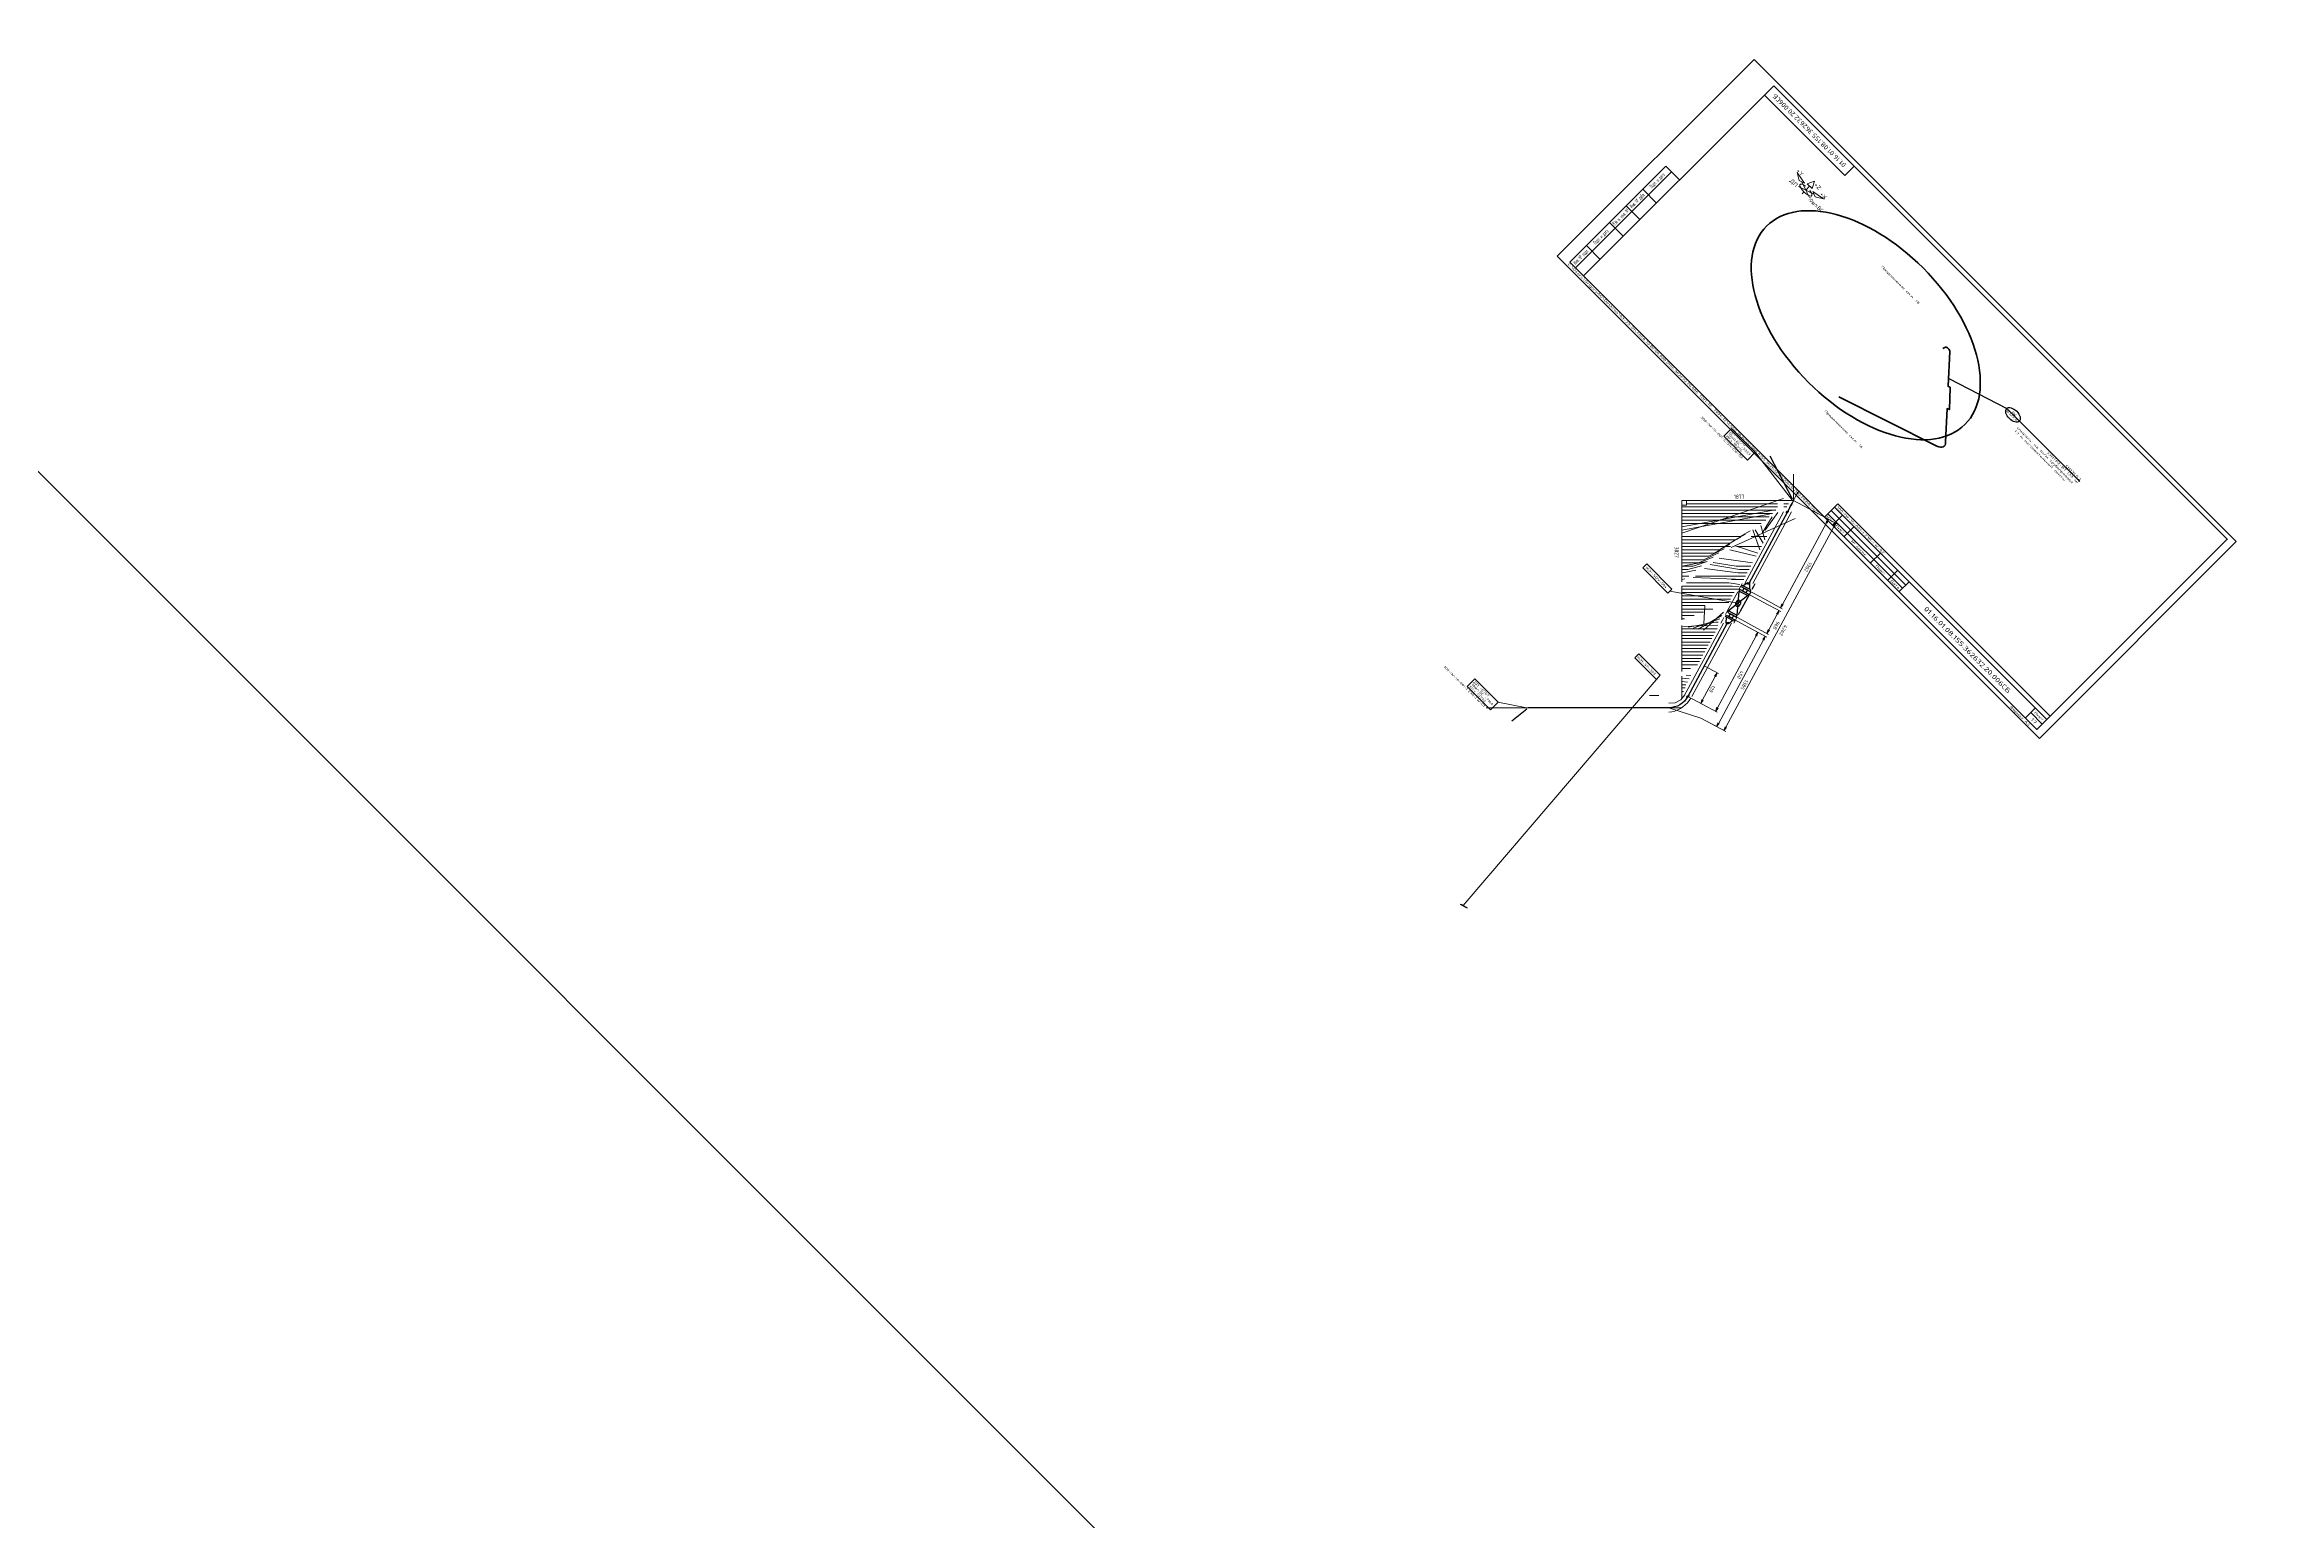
# Model space of a CAD drawing. Header units: millimetres. Extents: x -1501 to 8157, y -8271 to 1386.
# Drawn here: x 5500 to 6877, y -7181 to -6272 of the extents above; entities that cross this region are included whole.
import ezdxf
from ezdxf import colors
from ezdxf.entities.mleader import LeaderData, LeaderLine
from ezdxf.enums import TextEntityAlignment as Align
from ezdxf.math import Vec2, Vec3

# ---------------------------------------------------------------- set-up
doc = ezdxf.new("R2010")
doc.units = ezdxf.units.MM
doc.header["$MEASUREMENT"] = 0
for name, color, linetype, lineweight in [('--TEXT--', 7, 'Continuous', 25), ('OFORMLENIE', 7, 'Continuous', 25), ('подложка', 253, 'Continuous', 13), ('СН', 1, 'Continuous', 50)]:
    doc.layers.add(name, color=color, linetype=linetype, lineweight=lineweight)
doc.layers.add('непечат', color=2, linetype='Continuous', plot=False)
doc.layers.add('Построение', color=7, linetype='Continuous')
doc.styles.add('GOST 2.304', font='CS_Gost2304.shx')
doc.styles.add('GOST_2.304', font='CS_Gost2304.shx', dxfattribs={"height": 2.5})
doc.styles.add('GOST_2.304_07', font='CS_Gost2304.shx', dxfattribs={"width": 0.7})
doc.styles.add('GOST_2.304_09', font='CS_Gost2304.shx', dxfattribs={"width": 0.9})
doc.styles.add('Style-CS_Gost2304', font='CS_Gost2304.shx')
doc.styles.add('TNR_30', font='times.ttf', dxfattribs={"height": 3})

# ---------------------------------------------------------------- blocks, each defined once
blk = doc.blocks.new('TerminatorOpen_0.4')
at = {"color": 0, "linetype": 'ByBlock', "lineweight": -2}
for q in [(-1, 0.2), (-1, 0), (-1, -0.2)]:
    blk.add_line((0, 0), q, dxfattribs=at)
blk = doc.blocks.new('_DotSmall')
at = {"color": 0, "linetype": 'ByBlock', "const_width": 0.5}
blk.add_lwpolyline([(-0.0625, 0, 1), (0.0625, 0, 1)], format="xyb", close=True, dxfattribs=at)
blk = doc.blocks.new('*U21')
at = {"color": 0, "linetype": 'ByBlock', "lineweight": -2}
blk.add_lwpolyline([(420, 297), (0, 297), (0, 0), (420, 0)], close=True, dxfattribs=at)
at = {"color": 0, "linetype": 'ByBlock', "lineweight": 50}
blk.add_lwpolyline([(20, 292), (415, 292), (415, 5), (20, 5)], close=True, dxfattribs=at)
at = {"color": 0, "linetype": 'ByBlock', "lineweight": -2, "style": 'GOST_2.304'}
blk.add_text('Формат А3', height=2.5, dxfattribs=at).set_placement((410, 2.5), align=Align.MIDDLE_RIGHT)
at = {"color": 0, "linetype": 'ByBlock', "lineweight": -2, "insert": (8, 2.5), "char_height": 2.5, "attachment_point": 4, "style": 'GOST_2.304'}
blk.add_mtext('C:\\\\Users\\\\GrigoryAO\\\\Desktop\\\\03-23-01\\\\4550.70.ВП00.008.0155.362632.20.006 ТОП-12, ТКМ-12\\\\4550.70.ВП00.008.0155.362632.20.006СБ.Л00.РЕВ0.DWG', dxfattribs=at)
at = {"color": 0, "linetype": 'ByBlock', "lineweight": -2, "style": 'TNR_30'}
blk.add_attdef('ВЕРХНИЙ_НОМЕР_ЛИСТА', text='', height=3, dxfattribs=at).set_placement((410, 287), align=Align.MIDDLE_CENTER)
blk = doc.blocks.new('ST_Left')
at = {"color": 0, "linetype": 'ByBlock', "lineweight": 50}
for p, q in [((8, 150), (8, 5)), ((20, 150), (8, 150)), ((13, 5), (13, 150)), ((8, 115), (20, 115)), ((8, 90), (20, 90)), ((20, 65), (8, 65)), ((20, 30), (8, 30)), ((8, 5), (20, 5))]:
    blk.add_line(p, q, dxfattribs=at)
at = {"color": 0, "linetype": 'ByBlock', "lineweight": -2, "style": 'GOST_2.304'}
for s, p in [('Подп. и дата', (10.5, 132.5)), ('Инв. № дубл.', (10.5, 102.5)), ('Вза м. инв. №', (10.5, 77.5)), ('Подп. и дата', (10.5, 47.5)), ('Инв. № подл.', (10.5, 17.5))]:
    blk.add_text(s, height=2.5, rotation=90, dxfattribs=at).set_placement(p, align=Align.MIDDLE_CENTER)
at = {"color": 0, "linetype": 'ByBlock', "lineweight": -2, "style": 'GOST_2.304', "flags": 8}
for tag, p in [('ДУБЛ_ДАТА', (16.5, 141.25)), ('НОМЕР_ДУБЛ', (16.5, 102.5)), ('ВЗАМ_ИНВ', (16.5, 77.5)), ('ИНВ_ДАТА', (16.5, 56.25)), ('ИНВ_НОМЕР', (16.5, 17.5))]:
    blk.add_attdef(tag, text='', height=2.5, rotation=90, dxfattribs=at).set_placement(p, align=Align.MIDDLE_CENTER)
blk = doc.blocks.new('ST_2a_dyn')
at = {"color": 0, "linetype": 'ByBlock', "lineweight": 50, "extrusion": (0, 1, 0)}
for p, q in [((-185, 15), (0, 15)), ((-185, 5), (-120, 5)), ((-185, 0), (0, 0)), ((-10, 8), (0, 8))]:
    blk.add_line(p, q, dxfattribs=at)
at = {"color": 0, "linetype": 'ByBlock', "lineweight": 50, "extrusion": (1, 0, 0)}
for p, q in [((-185, 0), (-185, 15)), ((-178, 15), (-178, 0)), ((-168, 15), (-168, 0)), ((-145, 15), (-145, 0)), ((-130, 15), (-130, 0)), ((-120, 0), (-120, 15)), ((-10, 0), (-10, 15))]:
    blk.add_line(p, q, dxfattribs=at)
at = {"color": 0, "linetype": 'ByBlock', "lineweight": 50}
blk.add_line((0, 15), (0, 0), dxfattribs=at)
at = {"color": 0, "linetype": 'ByBlock', "lineweight": -2, "extrusion": (0, 1, 0)}
blk.add_line((-185, 10), (-120, 10), dxfattribs=at)
at = {"color": 0, "linetype": 'ByBlock', "lineweight": -2, "width": 0.9}
for s, style, p in [('Изм.', 'GOST_2.304', (-181.5, 2.5)), ('№ докум.', 'GOST_2.304_09', (-156.5, 2.5))]:
    blk.add_text(s, height=2.5, dxfattribs=dict(at, style=style)).set_placement(p, align=Align.MIDDLE_CENTER)
at = {"color": 0, "linetype": 'ByBlock', "lineweight": -2, "style": 'GOST_2.304'}
for s, p in [('Лист', (-173, 2.5)), ('Подп.', (-137.5, 2.5)), ('Дата', (-125, 2.5)), ('Лист', (-5, 11.5))]:
    blk.add_text(s, height=2.5, dxfattribs=at).set_placement(p, align=Align.MIDDLE_CENTER)
at = {"color": 0, "linetype": 'ByBlock', "lineweight": -2}
for tag, height, style, flags, p in [('ИЗМ_2', 2.5, 'GOST_2.304', 12, (-181.5, 12.5)), ('ИЗМ_1', 2.5, 'GOST_2.304', 12, (-181.5, 7.5)), ('ЛИСТ_2', 2.5, 'GOST_2.304', 12, (-173, 12.5)), ('ЛИСТ_1', 2.5, 'GOST_2.304', 12, (-173, 7.5)), ('N_ДОК_2', 2.5, 'GOST_2.304_09', 12, (-156.5, 12.5)), ('N_ДОК_1', 2.5, 'GOST_2.304_09', 12, (-156.5, 7.5)), ('ШИФР', 5, 'GOST_2.304', 4, (-65, 7.5)), ('LIST', 3.5, 'GOST_2.304', 4, (-5, 4))]:
    blk.add_attdef(tag, text='', height=height, dxfattribs=dict(at, style=style, flags=flags)).set_placement(p, align=Align.MIDDLE_CENTER)
at = {"color": 0, "linetype": 'ByBlock', "lineweight": -2, "style": 'GOST_2.304_07', "width": 0.7, "flags": 12}
for tag, p in [('ДАТА_2', (-125, 12.5)), ('ДАТА_1', (-125, 7.5))]:
    blk.add_attdef(tag, text='', height=2.5, dxfattribs=at).set_placement(p, align=Align.MIDDLE_CENTER)
blk = doc.blocks.new('ST_Top')
at = {"color": 0, "linetype": 'ByBlock', "lineweight": 50}
blk.add_line((70, 0), (70, -14), dxfattribs=at)
at = {"color": 0, "linetype": 'ByBlock', "lineweight": 50, "extrusion": (0, 1, 0)}
blk.add_line((0, -14), (70, -14), dxfattribs=at)
at = {"color": 0, "linetype": 'ByBlock', "lineweight": -2, "style": 'GOST_2.304', "width": 0.7, "flags": 4}
blk.add_attdef('ШИФР', text='', height=5, rotation=180, dxfattribs=at).set_placement((35, -7), align=Align.MIDDLE_CENTER)

msp = doc.modelspace()

# ---------------------------------------------------------------- hatches: boundary and pattern name
at = {"layer": 'подложка', "extrusion": (1, 3.92523e-17, 1.17757e-16)}
h = msp.add_hatch(color=252, dxfattribs=at)
edge = h.paths.add_edge_path()
edge.add_arc((-6552.4, 303.1), 1, -90, 270)
at = {"layer": 'подложка', "extrusion": (8.62817e-32, -7.85046e-17, -1)}
h = msp.add_hatch(color=252, dxfattribs=at)
edge = h.paths.add_edge_path()
edge.add_ellipse((-6573.7, -6559.4), major_axis=(-1.04, 0.62), ratio=0.597018, start_angle=0, end_angle=360)
at = {"layer": 'подложка', "extrusion": (1.96262e-16, 1, -3.92523e-17)}
msp.add_hatch(color=252, dxfattribs=at).paths.add_polyline_path([(-6494.5, 302.2), (-6488.8, 303.6), (-6494.5, 305)])
at = {"layer": 'подложка', "extrusion": (8.62817e-32, -7.85046e-17, -1)}
h = msp.add_hatch(color=252, dxfattribs=at)
edge = h.paths.add_edge_path()
edge.add_ellipse((-6512.4, -6673.1), major_axis=(-1.04, 0.62), ratio=0.597018, start_angle=0, end_angle=360)
at = {"layer": 'подложка', "extrusion": (1.96262e-16, 1, -3.92523e-17)}
h = msp.add_hatch(color=252, dxfattribs=at)
edge = h.paths.add_edge_path()
edge.add_arc((-6414, 311.1), 1, 180, 540)
h = msp.add_hatch(color=252, dxfattribs=at)
edge = h.paths.add_edge_path()
edge.add_arc((-6500.7, 311.1), 1, 180, 540)
at = {"layer": 'Построение', "linetype": 'Continuous', "lineweight": 30, "extrusion": (8.62817e-32, -7.85046e-17, -1)}
h = msp.add_hatch(color=256, dxfattribs=at)
edge = h.paths.add_edge_path()
edge.add_ellipse((-6549.9, -6603.5), major_axis=(-1.04, 0.62), ratio=0.597018, start_angle=0, end_angle=360)
h = msp.add_hatch(color=256, dxfattribs=at)
edge = h.paths.add_edge_path()
edge.add_ellipse((-6536.7, -6628), major_axis=(-1.04, 0.62), ratio=0.597018, start_angle=0, end_angle=360)

# ---------------------------------------------------------------- linework, layer by layer
at = {"layer": '--TEXT--', "extrusion": (-0.57735, -0.57735, 0.57735)}
for p, q in [((6576.8, -6551.5, 303.3), (6563.1, -6525.2, 315.9)), ((6413.2, -6681, 309.4), (6404, -6688.4, 292.9))]:
    msp.add_line(p, q, dxfattribs=at)
msp.add_circle((9342.6, 260.9), 5.51, dxfattribs=at)
at = {"layer": 'OFORMLENIE', "extrusion": (-0.57735, -0.57735, 0.57735)}
for q in [(6602.7, -6556.5, 46.3), (6735.6, -6685.3, 50.3)]:
    msp.add_line((6604.8, -6554.4, 50.3), q, dxfattribs=at)
at = {"layer": 'непечат', "color": 3, "extrusion": (-0.57735, -0.57735, 0.57735)}
msp.add_lwpolyline([(-1387.9, 992.3), (10962.3, 992.3), (10962.3, -1271.9), (-1387.9, -1271.9)], close=True, dxfattribs=at)
at = {"layer": 'непечат', "color": 1, "lineweight": 120, "extrusion": (-0.57735, -0.57735, 0.57735)}
msp.add_circle((9239.4, 217.5), 86.4, dxfattribs=at)
at = {"layer": 'подложка', "color": 252, "extrusion": (-0.57735, -0.57735, 0.57735)}
for p, q in [((6585.1, -6361.2, 215.5), (6580.6, -6358.9, 213.2)), ((6585.1, -6361.2, 215.5), (6582.6, -6356.2, 218)), ((6585.1, -6361.2, 215.5), (6587.4, -6358.8, 220.2)), ((6582.8, -6363.5, 210.8), (6583.9, -6362.3, 213.2)), ((6585.1, -6361.2, 215.5), (6587.4, -6365.7, 213.2)), ((6585.1, -6361.2, 215.5), (6590.1, -6363.7, 218)), ((6576.9, -6552.5, 302.3), (6553.9, -6522.7, 309.1)), ((6508.6, -6552.4, 311.1), (6508.6, -6602.6, 311.1)), ((6589.3, -6558.7, 317.4), (6577.5, -6552.4, 311.1)), ((6578.6, -6563.6, 285.8), (6539, -6581.3, 303.5)), ((6528.6, -6584.8, 311.1), (6538.3, -6579.4, 305.7)), ((6531.8, -6582.8, 311.1), (6541.8, -6576.7, 305)), ((6538.2, -6578.7, 311.1), (6545.1, -6575.1, 307.5)), ((6541.5, -6576.7, 311.1), (6547.9, -6573.1, 307.5)), ((6550.7, -6571.1, 307.5), (6544.7, -6574.7, 311.1)), ((6552.4, -6570.4, 298.6), (6556.7, -6582.8, 311.1)), ((6553.9, -6570.5, 302.8), (6558.8, -6578.7, 311.1)), ((6557.4, -6567.8, 302.2), (6559.9, -6576.7, 311.1)), ((6524.4, -6590, 308.2), (6508.6, -6592.9, 311.1)), ((6512.4, -6594.9, 311.1), (6520.9, -6592.7, 308.8)), ((6515.6, -6592.9, 311.1), (6524.4, -6590, 308.2)), ((6518.9, -6590.9, 311.1), (6527.9, -6587.4, 307.6)), ((6522.1, -6588.9, 311.1), (6531.4, -6584.7, 306.9)), ((6525.3, -6586.8, 311.1), (6534.8, -6582.1, 306.3)), ((6526.1, -6591.8, 307.9), (6544.2, -6594.9, 311.1)), ((6542.2, -6592.9, 311.1), (6528, -6590.6, 308.8)), ((6552.3, -6590.9, 311.1), (6531.6, -6587.9, 308.1)), ((6535, -6580.7, 311.1), (6538.6, -6580.7, 311.1)), ((6554.5, -6586.8, 311.1), (6538.2, -6582.9, 307.1)), ((6555.6, -6584.8, 311.1), (6541.5, -6580.4, 306.7)), ((6557.8, -6580.7, 311.1), (6542.9, -6580.7, 311.1)), ((6508.6, -6599, 311.1), (6513, -6599, 311.1)), ((6508.6, -6601, 311.1), (6510.5, -6600.7, 310.7)), ((6508.6, -6605.1, 311.1), (6508.6, -6626, 311.1)), ((6509.2, -6597, 311.1), (6517.4, -6595.4, 309.5)), ((6515.6, -6599.8, 309.8), (6546.8, -6601, 311.1)), ((6517.2, -6599, 311.1), (6541.3, -6599, 311.1)), ((6522.7, -6594.4, 308.4), (6543.3, -6597, 311.1)), ((6559.8, -6613.3, 317.4), (6548.1, -6607, 311.1)), ((6542.1, -6615.5, 310.1), (6501.4, -6608.2, 276.6)), ((6542.1, -6615.5, 310.1), (6501.4, -6608.2, 276.6)), ((6520.9, -6619.3, 311.1), (6527.7, -6619.3, 311.1)), ((6558.9, -6615.1, 317.4), (6547.1, -6608.7, 311.1)), ((6508.6, -6629.4, 311.1), (6508.6, -6657.8, 311.1)), ((6515.7, -6631.1, 316.8), (6532.2, -6625.4, 311.1)), ((6550.4, -6630.8, 317.4), (6538.6, -6624.5, 311.1)), ((6551.3, -6629.1, 317.4), (6539.6, -6622.7, 311.1)), ((6373.9, -6802, 457.6), (6495.3, -6660.1, 307)), ((6508.6, -6660.6, 311.1), (6508.6, -6674.6, 311.1)), ((6531.2, -6659, 315.7), (6522.5, -6654.3, 311.1)), ((6524.2, -6679.5, 317.4), (6512.4, -6673.2, 311.1)), ((6413.3, -6680.2, 310.3), (6395.4, -6676.6, 296.1)), ((6413.3, -6680.2, 310.3), (6395.4, -6676.6, 296.1)), ((6520.4, -6686.5, 317.4), (6500.7, -6680.1, 311.1)), ((6523.9, -6688.4, 319.3), (6535.7, -6694.7, 325.6))]:
    msp.add_line(p, q, dxfattribs=at)
at = {"layer": 'подложка', "color": 252, "extrusion": (-1, 5.55112e-17, -5.55112e-17)}
for p, q in [((6577.5, -6552.4, 303.1), (6577.5, -6536.1, 303.1)), ((6577.5, -6552.4, 311.1), (6577.5, -6536.1, 311.1)), ((6577.5, -6537.4, 303.1), (6577.5, -6536.9, 305.6)), ((6577.5, -6537.4, 311.1), (6577.5, -6536.9, 308.6)), ((6577.5, -6537.4, 305.6), (6577.5, -6537.4, 308.6)), ((6577.5, -6537.4, 303.1), (6577.5, -6537.4, 305.6)), ((6577.5, -6537.4, 303.1), (6577.5, -6537.9, 305.6)), ((6577.5, -6537.4, 311.1), (6577.5, -6537.4, 308.6)), ((6577.5, -6537.4, 311.1), (6577.5, -6537.9, 308.6))]:
    msp.add_line(p, q, dxfattribs=at)
at = {"layer": 'подложка', "color": 252}
for p, q in [((6508.6, -6572.6, 311.1), (6571.4, -6551.2, 289.6)), ((6508.6, -6552.4, 311.1), (6577.5, -6552.4, 311.1)), ((6508.6, -6552.4, 311.1), (6577.5, -6552.4, 311.1)), ((6508.6, -6552.4, 311.1), (6508.6, -6555.4, 311.1)), ((6511.6, -6552.4, 311.1), (6508.6, -6552.4, 311.1)), ((6511.6, -6555.4, 311.1), (6511.6, -6552.4, 311.1)), ((6577.5, -6552.4, 293.2), (6577.5, -6552.4, 303.1)), ((6508.6, -6555.4, 311.1), (6511.6, -6555.4, 311.1)), ((6508.6, -6556.4, 311.1), (6567.6, -6556.4, 311.1)), ((6508.6, -6568.6, 311.1), (6566.2, -6558.1, 300.6)), ((6508.6, -6558.4, 311.1), (6566.6, -6558.4, 311.1)), ((6508.6, -6560.5, 311.1), (6564.6, -6560.5, 311.1)), ((6508.6, -6570.6, 311.1), (6562.7, -6560.8, 301.2)), ((6508.6, -6562.5, 311.1), (6562.5, -6562.5, 311.1)), ((6508.6, -6564.5, 311.1), (6560.5, -6564.5, 311.1)), ((6511.6, -6554.4, 311.1), (6567.6, -6554.4, 311.1)), ((6571.3, -6559.4, 311.1), (6547.5, -6603.5, 311.1)), ((6576.2, -6559.4, 311.1), (6552.4, -6603.5, 311.1)), ((6564.4, -6562.5, 300.9), (6558.1, -6572.6, 311.1)), ((6567.9, -6559.8, 300.3), (6560.1, -6570.6, 311.1)), ((6571.6, -6554.4, 311.1), (6574.4, -6554.4, 311.1)), ((6571.6, -6556.4, 311.1), (6573.3, -6556.4, 311.1)), ((6508.6, -6566.5, 311.1), (6557.6, -6566.5, 311.1)), ((6508.6, -6574.7, 311.1), (6544.7, -6574.7, 311.1)), ((6508.6, -6576.7, 311.1), (6541.5, -6576.7, 311.1)), ((6508.6, -6578.7, 311.1), (6538.2, -6578.7, 311.1)), ((6551.4, -6574.7, 311.1), (6561, -6574.7, 311.1)), ((6562.1, -6572.6, 311.1), (6562.1, -6572.6, 311.1)), ((6508.6, -6580.7, 311.1), (6535, -6580.7, 311.1)), ((6508.6, -6582.8, 311.1), (6531.8, -6582.8, 311.1)), ((6508.6, -6584.8, 311.1), (6528.6, -6584.8, 311.1)), ((6508.6, -6586.8, 311.1), (6525.3, -6586.8, 311.1)), ((6508.6, -6588.9, 311.1), (6522.1, -6588.9, 311.1)), ((6508.6, -6590.9, 311.1), (6518.9, -6590.9, 311.1)), ((6508.6, -6592.9, 311.1), (6515.6, -6592.9, 311.1)), ((6542.2, -6592.9, 311.1), (6551.2, -6592.9, 311.1)), ((6508.6, -6594.9, 311.1), (6512.4, -6594.9, 311.1)), ((6508.6, -6597, 311.1), (6509.2, -6597, 311.1)), ((6508.6, -6605.1, 311.1), (6539.7, -6605.1, 311.1)), ((6508.6, -6607.1, 311.1), (6541.7, -6607.1, 311.1)), ((6511.5, -6603.1, 311.1), (6537.6, -6603.1, 311.1)), ((6537.6, -6603.1, 311.1), (6544.5, -6604.2, 312.2)), ((6539.2, -6601, 311.1), (6546.8, -6601, 311.1)), ((6539.7, -6605.1, 311.1), (6544.1, -6605.6, 311.6)), ((6541.3, -6599, 311.1), (6547.9, -6599, 311.1)), ((6541.7, -6607.1, 311.1), (6544.1, -6607.1, 311.1)), ((6543.3, -6597, 311.1), (6549, -6597, 311.1)), ((6544.1, -6607, 311.1), (6545, -6605.2, 311.1)), ((6544.2, -6594.9, 311.1), (6550.1, -6594.9, 311.1)), ((6545, -6605.2, 311.1), (6545.9, -6603.5, 311.1)), ((6508.6, -6609.1, 311.1), (6540.9, -6609.1, 311.1)), ((6508.6, -6611.2, 311.1), (6539.8, -6611.2, 311.1)), ((6508.6, -6613.2, 311.1), (6538.7, -6613.2, 311.1)), ((6508.6, -6615.2, 311.1), (6524.9, -6615.2, 311.1)), ((6508.6, -6617.2, 311.1), (6522.9, -6617.2, 311.1)), ((6508.6, -6619.3, 311.1), (6520.9, -6619.3, 311.1)), ((6522.9, -6617.2, 311.1), (6522.3, -6628.4, 322.3)), ((6524.9, -6615.2, 311.1), (6537.6, -6615.2, 311.1)), ((6535.6, -6622.7, 311.1), (6536.5, -6621, 311.1)), ((6542.2, -6610.5, 311.1), (6536.5, -6621, 311.1)), ((6543.1, -6608.7, 311.1), (6542.2, -6610.5, 311.1)), ((6508.6, -6621.3, 311.1), (6522, -6621.3, 311.1)), ((6508.6, -6623.3, 311.1), (6516.2, -6623.3, 311.1)), ((6508.6, -6625.4, 311.1), (6510.4, -6625.4, 311.1)), ((6508.6, -6631.4, 311.1), (6530.4, -6631.4, 311.1)), ((6508.6, -6633.5, 311.1), (6529.3, -6633.5, 311.1)), ((6509.3, -6630, 311.6), (6530.8, -6629.3, 310.9)), ((6534.3, -6628, 311.1), (6510, -6673.1, 311.1)), ((6512.5, -6630.5, 314.2), (6529.7, -6627.4, 311.1)), ((6539.2, -6628, 311.1), (6514.9, -6673.1, 311.1)), ((6518.8, -6631.7, 319.4), (6533.3, -6623.3, 311.1)), ((6522, -6632.2, 322), (6534.3, -6621.3, 311.1)), ((6529.7, -6627.4, 311.1), (6531.1, -6627.4, 311.1)), ((6533.7, -6626.2, 311.1), (6532.7, -6628, 311.1)), ((6534.6, -6624.5, 311.1), (6533.7, -6626.2, 311.1)), ((6541.7, -6626.2, 311.1), (6540.7, -6628, 311.1)), ((6542.6, -6624.5, 311.1), (6541.7, -6626.2, 311.1)), ((6508.6, -6635.5, 311.1), (6528.2, -6635.5, 311.1)), ((6508.6, -6637.5, 311.1), (6527.1, -6637.5, 311.1)), ((6508.6, -6639.6, 311.1), (6526.1, -6639.6, 311.1)), ((6508.6, -6641.6, 311.1), (6525, -6641.6, 311.1)), ((6508.6, -6643.6, 311.1), (6523.9, -6643.6, 311.1)), ((6508.6, -6645.6, 311.1), (6522.8, -6645.6, 311.1)), ((6508.6, -6647.7, 311.1), (6521.7, -6647.7, 311.1)), ((6508.6, -6649.7, 311.1), (6520.6, -6649.7, 311.1)), ((6508.6, -6651.7, 311.1), (6519.5, -6651.7, 311.1)), ((6508.6, -6653.7, 311.1), (6515.3, -6653.7, 311.1)), ((6508.6, -6656, 311.1), (6514.1, -6655.9, 311.1)), ((6508.6, -6661.9, 311.1), (6513.2, -6662.3, 311.5)), ((6511.4, -6660, 311.2), (6514.2, -6660.2, 311.4)), ((6515.3, -6653.7, 311.1), (6518.4, -6653.7, 311.1)), ((6508.1, -6675.3, 311.1), (6504.6, -6677.1, 311.1)), ((6510.5, -6672.1, 311.1), (6508.1, -6675.3, 311.1)), ((6508.6, -6663.9, 311.1), (6512.1, -6664.3, 311.5)), ((6508.6, -6665.9, 311.1), (6511.2, -6665.9, 311.1)), ((6508.6, -6667.9, 311.1), (6510.8, -6667.9, 311.1)), ((6508.6, -6670, 311.1), (6509.7, -6670, 311.1)), ((6513.3, -6675.7, 311.1), (6512.1, -6677.1, 311.1)), ((6514.3, -6674.1, 311.1), (6513.3, -6675.7, 311.1)), ((6398.1, -6680.1, 311.1), (6388.1, -6680.1, 311.1)), ((6398.1, -6680.1, 313.9), (6388.1, -6680.1, 313.9)), ((6398.1, -6680.1, 308.2), (6388.1, -6680.1, 308.2)), ((6398.1, -6680.1, 313.9), (6403.2, -6680.1, 313.9)), ((6398.1, -6680.1, 308.2), (6406, -6680.1, 308.2)), ((6414, -6680.1, 308.2), (6406, -6680.1, 308.2)), ((6414, -6680.1, 313.9), (6408.8, -6680.1, 313.9)), ((6500.7, -6680.1, 313.9), (6414, -6680.1, 313.9)), ((6500.7, -6680.1, 308.2), (6414, -6680.1, 308.2)), ((6504.6, -6677.1, 311.1), (6500.7, -6677.3, 311.1)), ((6502.6, -6682.7, 311.1), (6500.7, -6682.9, 311.1)), ((6504.4, -6682.1, 311.1), (6502.6, -6682.7, 311.1)), ((6506.2, -6681.4, 311.1), (6504.4, -6682.1, 311.1)), ((6507.8, -6680.5, 311.1), (6506.2, -6681.4, 311.1)), ((6509.4, -6679.5, 311.1), (6507.8, -6680.5, 311.1)), ((6510.8, -6678.3, 311.1), (6509.4, -6679.5, 311.1)), ((6512.1, -6677.1, 311.1), (6510.8, -6678.3, 311.1))]:
    msp.add_line(p, q, dxfattribs=at)
at = {"layer": 'подложка', "color": 252, "extrusion": (0.880278, -0.474458, 7.54952e-15)}
for p, q in [((6577.6, -6552.1, 310), (6576.8, -6553.7, 310.8)), ((6578.6, -6550.3, 309), (6577.6, -6552.1, 310)), ((6579.5, -6548.6, 307.5), (6578.6, -6550.3, 309)), ((6580.3, -6547.2, 305.5), (6579.5, -6548.6, 307.5)), ((6580.8, -6546.2, 303.1), (6580.3, -6547.2, 305.5)), ((6574.7, -6557.5, 315.1), (6573.7, -6559.4, 316.4)), ((6575.5, -6556, 313.5), (6574.7, -6557.5, 315.1)), ((6576.1, -6554.9, 311.9), (6575.5, -6556, 313.5)), ((6576.8, -6553.7, 310.8), (6576.1, -6554.9, 311.9))]:
    msp.add_line(p, q, dxfattribs=at)
at = {"layer": 'подложка', "color": 252, "extrusion": (1, -5.55112e-17, 5.55112e-17)}
for p, q in [((6577.5, -6549.5, 293.2), (6577.5, -6549.5, 303.1)), ((6577.5, -6555.2, 293.2), (6577.5, -6555.2, 303.1)), ((6406, -6677.3, 319), (6406, -6677.3, 311.1)), ((6406, -6682.9, 319), (6406, -6682.9, 316.7))]:
    msp.add_line(p, q, dxfattribs=at)
at = {"layer": 'подложка', "color": 252, "extrusion": (-0.377338, 0.20338, 0.903467)}
for p, q in [((6597.8, -6566.2, 322.7), (6570.8, -6616.4, 322.7)), ((6589.3, -6558.7, 317.4), (6600, -6564.5, 323.2)), ((6589.3, -6558.7, 317.4), (6604.6, -6566.9, 325.6)), ((6602.4, -6568.6, 325.1), (6535.9, -6692, 325.1)), ((6558.9, -6615.1, 317.4), (6569.6, -6620.9, 323.2)), ((6559.8, -6613.3, 317.4), (6570.6, -6619.1, 323.2)), ((6550.4, -6630.8, 317.4), (6561.1, -6636.6, 323.2)), ((6550.4, -6630.8, 317.4), (6556.6, -6634.2, 320.7)), ((6551.3, -6629.1, 317.4), (6562.1, -6634.9, 323.2)), ((6555.6, -6633.6, 320.2), (6554, -6635.6, 320)), ((6555.6, -6633.6, 320.2), (6554.4, -6635.8, 320.2)), ((6555.6, -6633.6, 320.2), (6554.8, -6636, 320.4)), ((6567.5, -6622.5, 322.7), (6562.3, -6632.1, 322.7)), ((6554.4, -6635.8, 320.2), (6530.6, -6680.1, 320.2)), ((6559, -6638.3, 322.7), (6531.4, -6689.5, 322.7)), ((6530.5, -6658.6, 315.3), (6521.5, -6675.2, 315.3)), ((6530.5, -6658.6, 315.3), (6528.9, -6660.6, 315.1)), ((6530.5, -6658.6, 315.3), (6529.3, -6660.8, 315.3)), ((6530.5, -6658.6, 315.3), (6529.7, -6661, 315.5)), ((6520.3, -6677.4, 315.3), (6521.1, -6675, 315.1)), ((6520.3, -6677.4, 315.3), (6521.5, -6675.2, 315.3)), ((6520.3, -6677.4, 315.3), (6521.9, -6675.4, 315.5)), ((6520.4, -6686.5, 317.4), (6531.2, -6692.2, 323.2)), ((6520.4, -6686.5, 317.4), (6535.7, -6694.7, 325.6)), ((6524.2, -6679.5, 317.4), (6530.4, -6682.8, 320.7)), ((6529.4, -6682.3, 320.2), (6530.2, -6679.8, 320)), ((6529.4, -6682.3, 320.2), (6530.6, -6680.1, 320.2)), ((6529.4, -6682.3, 320.2), (6531, -6680.3, 320.4))]:
    msp.add_line(p, q, dxfattribs=at)
at = {"layer": 'подложка', "color": 252, "extrusion": (0.880278, -0.474458, 1.82354e-14)}
for p, q in [((6575.1, -6556.8, 308.1), (6573.7, -6559.4, 305.7)), ((6574.2, -6558.5, 303.1), (6575.4, -6556.2, 305.1)), ((6575.4, -6556.2, 305.1), (6575.1, -6556.8, 308.1))]:
    msp.add_line(p, q, dxfattribs=at)
at = {"layer": 'подложка', "color": 252, "extrusion": (-5.55112e-17, -1, 5.55112e-17)}
for p, q in [((6398.1, -6680.1, 311.1), (6406, -6680.1, 311.1)), ((6406, -6680.1, 311.1), (6406, -6680.1, 319)), ((6414, -6680.1, 311.1), (6406, -6680.1, 311.1)), ((6414, -6680.1, 311.1), (6414, -6680.1, 294.8)), ((6416.5, -6680.1, 296.1), (6506.1, -6680.1, 296.1)), ((6508.6, -6680.1, 311.1), (6508.6, -6680.1, 294.8))]:
    msp.add_line(p, q, dxfattribs=at)
at = {"layer": 'подложка', "color": 252, "extrusion": (5.55112e-17, 1, -5.55112e-17), "elevation": -6672.5, "flags": 128}
for points in [[(-6493.7, 302.4), (-6488.8, 303.6), (-6494.5, 305), (-6494.5, 302.2)], [(-6494.5, 302.2), (-6488.8, 303.6), (-6494.5, 305), (-6494.5, 302.6)]]:
    msp.add_lwpolyline(points, dxfattribs=at)
at = {"layer": 'подложка', "color": 252, "extrusion": (-0.57735, -0.57735, 0.57735)}
msp.add_ellipse((6585.1, -6361.2, 215.5), major_axis=(-3.54, 3.54), ratio=0.57735, start_param=5.105088, end_param=10.602875, dxfattribs=at)
at = {"layer": 'подложка', "color": 252, "extrusion": (5.55112e-17, 1, -5.55112e-17)}
msp.add_solid([(-6494.5, 302.2, -6672.5), (-6488.8, 303.6, -6672.5), (-6494.5, 305, -6672.5)], dxfattribs=at)
at = {"layer": 'подложка', "color": 252}
for points in [[(6579.7, -6350.3, 220.9), (6584.3, -6357, 218.8), (6580.9, -6355.3, 217.2)], [(6590.5, -6355.8, 226.3), (6586, -6357.4, 220.2), (6588.9, -6360.3, 220.2)], [(6595.9, -6366.6, 220.9), (6589.3, -6362, 218.8), (6590.9, -6365.3, 217.2)], [(6539.2, -6508.1, 309.1), (6553.9, -6522.7, 309.1), (6549.1, -6527.5, 299.6), (6534.5, -6512.8, 299.6)], [(6487.1, -6591.5, 279), (6502.6, -6607, 279), (6500.1, -6609.5, 274.1), (6484.7, -6594, 274.1)], [(6482.2, -6646.9, 307), (6495.4, -6660.1, 307), (6493, -6662.6, 302.1), (6479.8, -6649.4, 302.1)], [(6381.1, -6662.3, 296), (6395.5, -6676.7, 296), (6390.8, -6681.4, 286.5), (6376.4, -6667.1, 286.5)], [(6494.5, -6672.5, 302.2), (6488.8, -6672.5, 303.6), (6494.5, -6672.5, 305)], [(6406.5, -6680.1, 311.6), (6405.5, -6680.1, 311.6), (6405.5, -6680.1, 310.6), (6406.5, -6680.1, 310.6)]]:
    msp.add_3dface(points, dxfattribs=at)
at = {"layer": 'Построение', "linetype": 'Continuous', "lineweight": 30}
for p, q in [((6573.7, -6559.4, 311.1), (6549.9, -6603.5, 311.1)), ((6548.4, -6606.8, 311.1), (6547.7, -6607.2, 311.1)), ((6547.9, -6606.8, 311.1), (6548.2, -6607.2, 311.1)), ((6552.1, -6607, 311.1), (6553, -6605.2, 311.1)), ((6553, -6605.2, 311.1), (6553.9, -6603.5, 311.1)), ((6543.6, -6622.7, 311.1), (6544.5, -6621, 311.1)), ((6550.2, -6610.5, 311.1), (6544.5, -6621, 311.1)), ((6551.1, -6608.7, 311.1), (6550.2, -6610.5, 311.1)), ((6536.7, -6628, 311.1), (6512.4, -6673.1, 311.1)), ((6539.9, -6622.5, 311.1), (6539.2, -6623, 311.1)), ((6539.4, -6622.5, 311.1), (6539.7, -6623, 311.1)), ((6500.7, -6680.1, 311.1), (6414, -6680.1, 311.1))]:
    msp.add_line(p, q, dxfattribs=at)
at = {"layer": 'Построение', "linetype": 'Continuous', "lineweight": 30, "extrusion": (-0.575124, 0.309984, -0.757062)}
for p, q in [((6549.3, -6611, 308.5), (6537.4, -6620.4, 313.7)), ((6542.7, -6623.3, 308.5), (6544, -6608.2, 313.7))]:
    msp.add_line(p, q, dxfattribs=at)
at = {"layer": 'Построение', "linetype": 'Continuous', "lineweight": 30, "extrusion": (0.880278, -0.474458, 2.77556e-17)}
msp.add_line((6543.3, -6615.7, 308.6), (6543.3, -6615.7, 317.1), dxfattribs=at)
at = {"layer": 'Построение', "linetype": 'Continuous', "lineweight": 30, "extrusion": (0.474458, 0.880278, -1.11022e-16)}
msp.add_line((6376.7, -6803.5, 457.6), (6372.3, -6801.2, 457.6), dxfattribs=at)
at = {"layer": 'Построение', "linetype": 'Continuous', "lineweight": 30, "extrusion": (0.575124, -0.309984, 0.757062), "elevation": 6049.5, "flags": 128}
for points in [[(-2708.2, -6536.7), (-2705.2, -6534.7), (-2705.2, -6532.8), (-2708.2, -6530.8)], [(-2730.1, -6536.7), (-2733.1, -6534.7), (-2733.1, -6532.8), (-2730.1, -6530.8)]]:
    msp.add_lwpolyline(points, dxfattribs=at)
at = {"layer": 'Построение', "linetype": 'Continuous', "lineweight": 30, "extrusion": (-0.575124, 0.309984, -0.757062)}
msp.add_circle((2719.1, -6533.8, -6049.5), 1.99, dxfattribs=at)
at = {"layer": 'Построение', "linetype": 'Continuous', "lineweight": 30, "extrusion": (0.880278, -0.474458, 5.55112e-17)}
msp.add_arc((-2655.1, 303.1, 8898.9), 7.95, 360, 90, dxfattribs=at)
at = {"layer": 'Построение', "linetype": 'Continuous', "lineweight": 30, "extrusion": (0, -5.55112e-17, -1)}
msp.add_arc((-6500.7, -6666.8, -311.1), 13.3, 208.3259, 270, dxfattribs=at)
at = {"layer": 'Построение', "linetype": 'Continuous', "lineweight": 30, "extrusion": (-0.474458, -0.880278, -1.01541e-16)}
msp.add_ellipse((6374.5, -6802.3, 455.1), major_axis=(0, 0, -5.5), ratio=0.363636, start_param=1.942965, end_param=4.34022, dxfattribs=at)
at = {"layer": 'Построение', "linetype": 'Continuous', "lineweight": 30, "extrusion": (0.880278, -0.474458, 2.77556e-17)}
msp.add_point((6543.3, -6615.8, 309.5), dxfattribs=at)
at = {"layer": 'Построение', "linetype": 'Continuous', "lineweight": 30, "extrusion": (-0.880278, 0.474458, -5.55112e-17)}
msp.add_solid([(2721.1, 317.6, -8898.9), (2717.1, 317.6, -8898.9), (2721.1, 317.1, -8898.9), (2717.1, 317.1, -8898.9)], dxfattribs=at)
at = {"layer": 'Построение', "linetype": 'Continuous', "lineweight": 30}
for points in [[(6549.3, -6611, 308.5), (6549.8, -6610.2, 308.5), (6544.5, -6607.3, 313.7), (6544, -6608.2, 313.7)], [(6550.7, -6608.4, 308.5), (6551.2, -6607.5, 308.5), (6545.9, -6604.7, 313.7), (6545.4, -6605.6, 313.7)], [(6546.1, -6608.2, 312), (6547.1, -6606.4, 312), (6549.1, -6607.5, 310.1), (6548.1, -6609.3, 310.1)], [(6542.2, -6624.2, 308.5), (6542.7, -6623.3, 308.5), (6537.4, -6620.4, 313.7), (6536.9, -6621.3, 313.7)], [(6541.3, -6625.9, 308.5), (6540.8, -6626.8, 308.5), (6535.5, -6623.9, 313.7), (6536, -6623.1, 313.7)], [(6537.6, -6623.9, 312), (6538.6, -6622.2, 312), (6540.6, -6623.3, 310.1), (6539.6, -6625, 310.1)]]:
    msp.add_3dface(points, dxfattribs=at)
at = {"layer": 'СН', "extrusion": (-0.57735, -0.57735, 0.57735)}
msp.add_lwpolyline([(9258.9, 143.2), (9323, 180, 0.440565), (9325.1, 189.3), (9311.1, 215.9), (9312.5, 216.9), (9303.3, 234.3), (9301.8, 233.5), (9287.4, 261, 0.605137), (9283.6, 261), (9283.1, 257.9)], format="xyb", dxfattribs=at)

# ---------------------------------------------------------------- block references
at = {"layer": 'OFORMLENIE', "extrusion": (-0.57735, -0.57735, 0.57735)}
for name in ['*U21', 'ST_Left']:
    msp.add_blockref(name, (9075, 36.7), dxfattribs=at)
ref = msp.add_blockref('ST_Top', (9095, 328.7), dxfattribs=at)
ref.add_attrib('ШИФР', '01.16.01.08.155.362632.20.006СБ', dxfattribs={"layer": '0', "color": 0, "linetype": 'ByBlock', "lineweight": -2, "extrusion": (-0.57735, -0.57735, 0.57735), "height": 5, "rotation": 180, "style": 'GOST_2.304', "width": 0.7}).set_placement((9130, 321.7), align=Align.MIDDLE_CENTER)
ref = msp.add_blockref('ST_2a_dyn', (9490, 41.7), dxfattribs=at)
ref.add_attrib('LIST', '17', dxfattribs={"layer": '0', "color": 0, "linetype": 'ByBlock', "lineweight": -2, "extrusion": (-0.57735, -0.57735, 0.57735), "height": 3.5, "style": 'GOST_2.304'}).set_placement((9485, 45.7), align=Align.MIDDLE_CENTER)
ref.add_attrib('ШИФР', '01.16.01.08.155.362632.20.006СБ', dxfattribs={"layer": '0', "color": 0, "linetype": 'ByBlock', "lineweight": -2, "extrusion": (-0.57735, -0.57735, 0.57735), "height": 5, "style": 'GOST_2.304'}).set_placement((9425, 49.2), align=Align.MIDDLE_CENTER)
at = {"layer": 'подложка', "color": 252, "extrusion": (-0.377338, 0.20338, 0.903467)}
for p, xscale, yscale, zscale, rotation in [((2647.1, 8200.2, -3533.5), 2.500000000000004, 2.500000000000004, 2.500000000000004, 180), ((2647.1, 8205.9, -3533.5), 2.500000000000002, 2.500000000000002, 2.500000000000002, 180), ((2711.2, 8200.2, -3533.5), 2.500000000000002, 2.500000000000002, 2.500000000000002, 180), ((2729.1, 8200.2, -3533.5), 2.500000000000003, 2.500000000000003, 2.500000000000003, 179.9999999999999)]:
    msp.add_blockref('TerminatorOpen_0.4', p, dxfattribs=dict(at, xscale=xscale, yscale=yscale, zscale=zscale, rotation=rotation))
for p, xscale, yscale, zscale in [((2709.2, 8200.2, -3533.5), 2.500000000000003, 2.500000000000003, 2.500000000000003), ((2727.1, 8200.2, -3533.5), 2.500000000000001, 2.500000000000001, 2.500000000000001), ((2792.3, 8200.2, -3533.5), 2.500000000000001, 2.500000000000001, 2.500000000000001), ((2792.3, 8205.9, -3533.5), 2.500000000000002, 2.500000000000002, 2.500000000000002)]:
    msp.add_blockref('TerminatorOpen_0.4', p, dxfattribs=dict(at, xscale=xscale, yscale=yscale, zscale=zscale))
at = {"layer": 'подложка', "color": 252, "extrusion": (-5.55112e-17, -1, 5.55112e-17), "xscale": 2.5, "yscale": 2.5, "zscale": 2.5, "rotation": 180}
msp.add_blockref('TerminatorOpen_0.4', (6414, 296.1, 6680.1), dxfattribs=at)
at = {"layer": 'подложка', "color": 252, "extrusion": (-5.55112e-17, -1, 5.55112e-17), "xscale": 2.5, "yscale": 2.5, "zscale": 2.5}
msp.add_blockref('TerminatorOpen_0.4', (6508.6, 296.1, 6680.1), dxfattribs=at)

# ---------------------------------------------------------------- texts
at = {"layer": '--TEXT--', "extrusion": (-0.57735, -0.57735, 0.57735), "style": 'GOST 2.304', "width": 0.9}
msp.add_text('%%C323,8', height=2.5, rotation=360, dxfattribs=at).set_placement((9338, 258.4))
at = {"layer": '--TEXT--', "extrusion": (-0.57735, -0.57735, 0.57735), "style": 'GOST 2.304'}
msp.add_text('IW', height=2.5, rotation=360, dxfattribs=at).set_placement((9340.8, 261.5))
for s, p in [('1,1 м нагревательной ленты', (9350.2, 249.5)), ('спираль: на 1п/м трубопровода', (9350, 253.6))]:
    msp.add_text(s, height=2.5, dxfattribs=at).set_placement(p)
at = {"layer": '--TEXT--', "extrusion": (-0.57735, -0.57735, 0.57735), "char_height": 2.5, "width": 44.927, "attachment_point": 1, "text_direction": (0.707107, -0.707107, 0), "style": 'GOST 2.304'}
for s, insert in [('Продолжение см.л. 18', (6632.3, -6407.5, 224.7)), ('Продолжение см.л. 16', (6597.4, -6496.4, 101))]:
    msp.add_mtext(s, dxfattribs=dict(at, insert=insert))
at = {"layer": 'OFORMLENIE', "extrusion": (-0.57735, -0.57735, 0.57735), "style": 'GOST 2.304'}
msp.add_text('300-IW-16-001-E23R-EW-02', height=2.5, rotation=360, dxfattribs=at).set_placement((9305.7, 59.1), align=Align.MIDDLE_LEFT)
at = {"layer": 'подложка', "color": 252, "extrusion": (-0.57735, -0.57735, 0.57735), "style": 'Style-CS_Gost2304'}
for s, width, p in [('ДП', 0.75, (9143.4, 265.7, -4.9)), ('+Y', 0.75, (9141.9, 278.4, -4.9)), ('+Z', 0.75, (9155.7, 281.1, -4.9)), ('10шп.ВС', 0.628788, (9159.2, 265.7, -4.9))]:
    msp.add_text(s, height=4.13, dxfattribs=dict(at, width=width)).set_placement(p, align=Align.TOP_LEFT)
at = {"layer": 'подложка', "color": 252, "extrusion": (-0.57735, -0.57735, 0.57735), "style": 'Style-CS_Gost2304', "width": 0.75}
msp.add_text('+X', height=4.13, dxfattribs=at).set_placement((9167, 278.4, -4.9), align=Align.TOP_RIGHT)
at = {"layer": 'подложка', "color": 252, "extrusion": (-0.57735, -0.57735, 0.57735), "style": 'Style-CS_Gost2304', "width": 0.875}
for s, p in [('300-IW-16-001-E23R-EW-03', (9207.6, 251.3, 160.5)), ('10шп.ВС -3333', (9226.8, 259.3, 160.5)), ('ДП -3220', (9226.8, 262.7, 160.5)), ('УР.+ 18270', (9226.8, 255.9, 160.5)), ('1631-SDV-004', (9249, 182.2, 221.4)), ('1631-SP-303', (9283.9, 180.4, 272.4)), ('300-IW-16-001-E23R-EW-01', (9204, 113.5, 333.3)), ('УР.+ 19770', (9224.1, 117.7, 333.3)), ('10шп.ВС -7160', (9224.1, 121.1, 333.3)), ('ДП -6767', (9224.1, 124.5, 333.3))]:
    msp.add_text(s, height=2.5, rotation=360, dxfattribs=at).set_placement(p, align=Align.MIDDLE_LEFT)
at = {"layer": 'подложка', "color": 252, "extrusion": (-1, 5.55112e-17, -5.55112e-17), "style": 'GOST_2.304'}
msp.add_text('1500', height=2.5, rotation=90, dxfattribs=at).set_placement((6535.4, 303, -6577.5))
at = {"layer": 'подложка', "color": 252, "style": 'GOST_2.304'}
msp.add_text('3827', height=2.5, rotation=270, dxfattribs=at).set_placement((6504.3, -6580.8, 311.1))
at = {"layer": 'подложка', "color": 252, "extrusion": (-0.377338, 0.20338, 0.903467), "style": 'GOST_2.304'}
for s, p in [('450', (2754.6, 8196.4, -3533.5)), ('120', (2770.9, 8184, -3533.5))]:
    msp.add_text(s, height=2.5, dxfattribs=at).set_placement(p)
at = {"layer": 'подложка', "color": 252, "insert": (6544, -6550.1, 311.1), "char_height": 2.5, "attachment_point": 5, "style": 'GOST_2.304'}
msp.add_mtext('\\A1;1877', dxfattribs=at)
at = {"layer": 'подложка', "color": 252, "extrusion": (-0.377338, 0.20338, 0.903467), "char_height": 2.5, "attachment_point": 5, "text_direction": (-0.474458, -0.880278, 0), "style": 'GOST_2.304'}
for s, insert in [('\\A1;1902', (6586.4, -6593.4, 324)), ('\\A1;968', (6566.9, -6629.4, 324)), ('\\A1;4262', (6571.2, -6632.4, 326.4)), ('\\A1;1385', (6547.2, -6666, 324))]:
    msp.add_mtext(s, dxfattribs=dict(at, insert=insert))
at = {"layer": 'подложка', "color": 252, "extrusion": (-5.55112e-17, -1, 5.55112e-17), "insert": (6462.2, -6680.1, 299.2), "char_height": 2.5, "attachment_point": 5, "text_direction": (1, 0, 0), "style": 'GOST_2.304'}
msp.add_mtext('\\A1;1670', dxfattribs=at)

# ---------------------------------------------------------------- leaders
at = {"layer": '--TEXT--'}
ml = msp.add_multileader_mtext('Standard', dxfattribs=at)
ml.set_content('СН131.5.2\\P33НТР2-ВТ (33 м)', color=7, style='GOST 2.304')
ml.set_leader_properties()
ml.set_arrow_properties(name='DOTSMALL')
ml.build(insert=Vec2(0, 0))
ml.multileader.update_dxf_attribs({"text_left_attachment_type": 6, "text_right_attachment_type": 6, "dogleg_length": 11.2, "arrow_head_size": 2.5})
ctx = ml.context
ctx.base_point, ctx.char_height, ctx.arrow_head_size, ctx.plane_origin, ctx.plane_x_axis, ctx.plane_y_axis = Vec3(6732.6, -6519.4, 213.2), 2.5, 2.5, Vec3(6821.6, -6547.7, 273.9), Vec3(0.707107, -0.707107, 0), Vec3(0.408248, 0.408248, 0.816497)
ctx.left_attachment, ctx.right_attachment, ctx.text_align_type = 6, 6, 2
notes = []
notes.append((ctx, [(1, (1, 1, 0), (6709, -6495.8, 213.2), (0.707107, -0.707107, 0), 33.3, [(0, [(6673.1, -6477.2, 195.9)], 0, [])])]))
ctx.mtext.insert, ctx.mtext.text_direction, ctx.mtext.defined_height, ctx.mtext.alignment, ctx.mtext.flow_direction, ctx.mtext.extrusion = Vec3(6755, -6539.3, 215.7), Vec3(0.707107, -0.707107, 0), 0.0309, 3, 5, Vec3(-0.57735, -0.57735, 0.57735)
for ctx, leaders in notes:
    for number, flags, end, landing, length, lines in leaders:
        leader = LeaderData()
        leader.index, (leader.has_last_leader_line, leader.has_dogleg_vector, leader.attachment_direction) = number, flags
        leader.last_leader_point, leader.dogleg_vector, leader.dogleg_length = Vec3(end), Vec3(landing), length
        for number, points, colour, breaks in lines:
            line = LeaderLine()
            line.index, line.vertices, line.color, line.breaks = number, Vec3.list(points), colors.encode_raw_color(colour), breaks
            leader.lines.append(line)
        ctx.leaders.append(leader)

doc.saveas('drawing.dxf')
